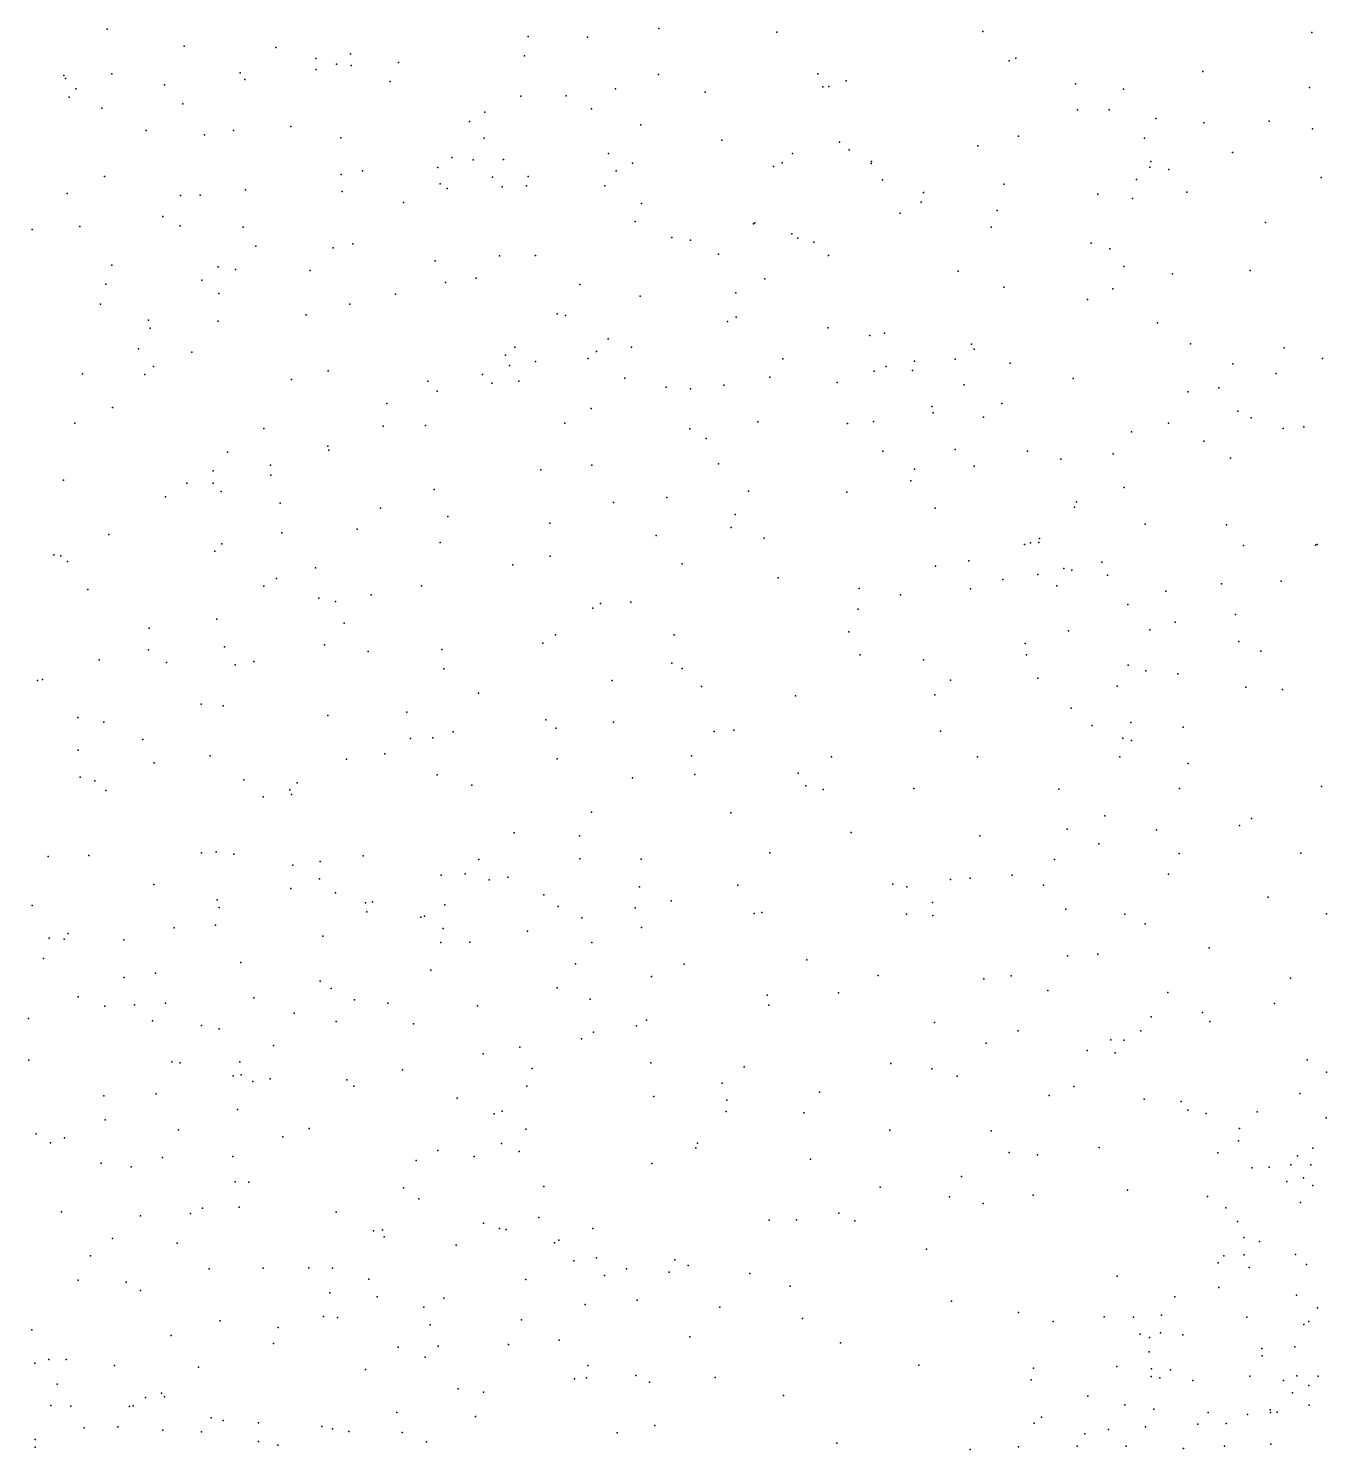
# Model space of a CAD drawing. Header units: metres. Extents: x -25 to 25, y -27.8 to 27.8.
# Drawn here: x -4.836 to -3.291, y 5.107 to 6.798 of the extents above; entities that cross this region are included whole.
import ezdxf

# ---------------------------------------------------------------- set-up
doc = ezdxf.new("R2010")
doc.units = ezdxf.units.M

msp = doc.modelspace()

# ---------------------------------------------------------------- linework, layer by layer
for p in [(-4.7424, 6.7974, 5.2773), (-4.2414, 6.7886, 17.7304), (-4.1711, 6.788, 15.8581), (-4.086, 6.7984, 23.5888), (-3.9456, 6.7939, -23.7912), (-3.7006, 6.7946, 4.5843), (-3.309, 6.7937, -21.2185), (-4.6509, 6.7771, 25.8428), (-4.542, 6.7755, 4.9437), (-4.4529, 6.7682, 23.4585), (-4.4943, 6.7625, 20.3852), (-4.4698, 6.7557, 3.7805), (-4.4524, 6.7542, -11.5359), (-4.3958, 6.7579, 11.6862), (-4.2461, 6.7658, 23.5596), (-3.6693, 6.7598, -11.1661), (-3.6614, 6.763, -19.8165), (-4.7941, 6.7425, 2.1736), (-4.7921, 6.7387, 25.7767), (-4.7371, 6.7444, 17.4101), (-4.5842, 6.7456, 17.3722), (-4.5787, 6.7375, 2.4727), (-4.4937, 6.7494, 2.6334), (-4.4058, 6.7351, 2.8514), (-4.0864, 6.7435, 17.9168), (-3.8967, 6.7442, -10.9113), (-3.8631, 6.7359, 11.8783), (-3.4385, 6.7472, -18.7508), (-4.78, 6.7266, 4.7778), (-4.6745, 6.7313, -24.2701), (-4.2504, 6.7177, -21.1746), (-4.1964, 6.718, 25.8682), (-4.1378, 6.7265, 16.3054), (-4.0309, 6.7227, -20.8259), (-3.8909, 6.7287, -21.5596), (-3.8839, 6.7291, -23.4314), (-3.5903, 6.7323, 23.3328), (-3.5332, 6.7262, -21.4042), (-3.3116, 6.7282, 15.2771), (-4.788, 6.7164, -15.409), (-4.7488, 6.7034, -11.7299), (-4.6524, 6.7087, 4.3479), (-4.1661, 6.7027, 16.0864), (-3.5879, 6.7014, 18.4074), (-3.5501, 6.7013, 4.5533), (-4.3114, 6.6876, 3.4301), (-4.2933, 6.6989, 17.3739), (-4.1074, 6.6836, 15.7522), (-3.4945, 6.6913, -15.2716), (-3.4374, 6.6861, -11.3058), (-3.3598, 6.6879, 20.6484), (-4.6961, 6.677, 17.2586), (-4.6269, 6.6718, 11.772), (-4.5921, 6.6767, -16.3841), (-4.5242, 6.6816, 25.8863), (-4.4645, 6.6681, 17.1994), (-4.2938, 6.6677, 3.2506), (-3.658, 6.6703, 15.3445), (-3.5079, 6.6678, 16.8601), (-3.3083, 6.6789, 25.8937), (-4.146, 6.6495, 17.4012), (-4.0111, 6.6654, -10.7294), (-3.9271, 6.6495, 20.4892), (-3.8712, 6.663, 18.1991), (-3.8594, 6.654, 25.7763), (-3.7063, 6.6588, -23.0874), (-3.4034, 6.6505, 12.5158), (-4.3492, 6.6329, -15.2329), (-4.3326, 6.6448, 23.4684), (-4.307, 6.642, 2.9777), (-4.2709, 6.6422, -16.393), (-4.1173, 6.6379, -23.6197), (-3.9495, 6.6342, 23.4579), (-3.9392, 6.6384, 16.5468), (-3.8334, 6.6376, 4.5632), (-3.8328, 6.64, -20.5825), (-3.5018, 6.6332, 15.3213), (-3.5005, 6.6398, -11.0968), (-4.7458, 6.6222, 5.2991), (-4.464, 6.6245, 2.5076), (-4.4388, 6.629, 3.8866), (-4.284, 6.6214, 20.4067), (-4.2415, 6.6222, -21.4424), (-4.137, 6.629, 11.6437), (-3.8197, 6.6183, 15.4471), (-3.5176, 6.6187, -18.9639), (-3.4791, 6.6305, -18.4242), (-3.2977, 6.621, 17.0766), (-4.7901, 6.6019, 5.4801), (-4.6553, 6.5997, 17.1103), (-4.6321, 6.5999, 2.219), (-4.5778, 6.6062, 20.3633), (-4.463, 6.6041, -23.9996), (-4.3461, 6.6134, 2.7367), (-4.3379, 6.6077, -10.9351), (-4.2726, 6.6097, -11.5495), (-4.2437, 6.6109, 17.233), (-4.1502, 6.6111, 4.6367), (-3.7709, 6.6032, 20.528), (-3.675, 6.6129, 16.7238), (-3.5638, 6.6009, -19.383), (-3.4576, 6.6035, 18.3681), (-4.3899, 6.5913, -11.2858), (-4.1067, 6.5899, 23.4679), (-3.7738, 6.5915, 12.0752), (-3.6836, 6.5818, 12.238), (-3.5225, 6.5958, 23.2526), (-4.6762, 6.5744, 4.7987), (-4.1144, 6.5685, 16.012), (-3.9734, 6.5656, -15.2943), (-3.972, 6.5668, 17.6028), (-3.7988, 6.5786, 23.3584), (-3.3639, 6.5672, 23.188), (-4.8319, 6.559, 1.7711), (-4.7751, 6.5627, 20.268), (-4.6557, 6.5635, 23.2601), (-4.5809, 6.5618, 4.2349), (-4.0704, 6.5494, -23.1956), (-3.9279, 6.5538, 15.5739), (-3.9207, 6.5487, 17.9072), (-3.6907, 6.5617, -18.5666), (-4.5656, 6.539, 4.9138), (-4.4737, 6.5371, 11.6654), (-4.4503, 6.5418, 4.8091), (-4.0482, 6.5464, 20.4422), (-3.9016, 6.5439, 11.8594), (-3.5717, 6.5426, -10.6455), (-3.5494, 6.536, 12.399), (-4.7371, 6.5167, -24.105), (-4.6103, 6.5147, 4.3915), (-4.3524, 6.5218, -23.7702), (-4.2756, 6.5277, 3.7271), (-4.2328, 6.5281, -10.6597), (-4.0152, 6.5295, 16.3221), (-3.884, 6.5279, -10.5315), (-3.5326, 6.5148, 16.7536), (-4.6301, 6.4989, 25.8627), (-4.5899, 6.5114, 16.9972), (-4.5009, 6.5102, -11.7378), (-4.3034, 6.501, 4.7325), (-3.9599, 6.5004, 25.7677), (-3.7297, 6.5096, -21.6262), (-3.4749, 6.5062, 25.7724), (-3.3822, 6.5104, -10.8102), (-4.7441, 6.4938, 17.0315), (-4.6096, 6.4828, 5.0655), (-4.3993, 6.482, 2.473), (-4.3398, 6.4959, 23.4141), (-4.1802, 6.4935, 3.3685), (-3.9943, 6.4837, 17.2886), (-3.6756, 6.4902, 23.2907), (-3.5456, 6.4884, -22.8796), (-4.7505, 6.47, 5.2344), (-4.4537, 6.4702, 4.0523), (-4.1081, 6.4795, -21.8777), (-3.576, 6.4757, 4.4843), (-4.6936, 6.451, -15.3911), (-4.6104, 6.4498, 2.1051), (-4.5059, 6.4576, -10.9725), (-4.2069, 6.4587, 17.074), (-4.1973, 6.4568, 3.0295), (-4.0042, 6.4497, 16.1489), (-3.9941, 6.4546, 15.8222), (-3.4927, 6.448, 20.6019), (-4.6916, 6.4414, 23.1684), (-3.8845, 6.4419, -20.6654), (-3.835, 6.4327, 17.6045), (-3.8176, 6.4356, 18.0597), (-4.7052, 6.4171, 20.2764), (-4.6419, 6.413, 11.6986), (-4.2574, 6.419, -21.732), (-4.1604, 6.4139, 25.8444), (-4.1464, 6.4288, 4.6562), (-4.1187, 6.4189, 11.6303), (-3.7139, 6.4227, -10.4401), (-3.7109, 6.4164, 16.5506), (-3.4532, 6.4231, 12.5083), (-3.342, 6.4182, 16.9535), (-4.6874, 6.3961, 1.8715), (-4.2685, 6.4096, -22.8762), (-4.2639, 6.3971, 11.5752), (-4.233, 6.402, 2.7609), (-4.1701, 6.4054, -22.6055), (-3.9384, 6.4052, -22.681), (-3.8157, 6.396, 16.3898), (-3.7818, 6.4022, 15.597), (-3.7336, 6.4047, -20.0471), (-3.6679, 6.4001, 20.5586), (-3.4028, 6.3993, -15.175), (-3.2963, 6.4055, 15.4552), (-4.7721, 6.3873, 1.6819), (-4.6977, 6.3864, -23.873), (-4.5231, 6.3804, -23.7162), (-4.4794, 6.3909, 16.9083), (-4.3611, 6.3786, 20.3851), (-4.2959, 6.3866, 16.9561), (-4.2528, 6.3783, -22.3667), (-4.1264, 6.3822, -22.1792), (-3.954, 6.3834, 17.1769), (-3.8298, 6.3902, 25.7168), (-3.784, 6.391, 12.1102), (-3.593, 6.3816, 12.3778), (-3.3512, 6.3876, -18.4839), (-4.3497, 6.3666, -15.2285), (-4.2847, 6.3762, 3.882), (-4.0774, 6.3714, 17.0746), (-4.0482, 6.3695, -22.4331), (-4.0088, 6.3738, 23.3526), (-3.8738, 6.3768, 15.7344), (-3.7226, 6.3741, -19.7953), (-3.4565, 6.3656, 15.5004), (-3.4195, 6.3706, 23.2006), (-4.7361, 6.347, -11.972), (-4.4097, 6.3518, -23.1535), (-4.1667, 6.346, -16.2981), (-3.761, 6.3483, -20.3082), (-3.6779, 6.3517, -19.5667), (-4.7811, 6.3286, 11.7255), (-4.1981, 6.3286, 20.4037), (-3.9682, 6.3299, -10.3602), (-3.8614, 6.3281, 16.1691), (-3.8306, 6.3304, 4.5482), (-3.7596, 6.3406, 23.281), (-3.6996, 6.3355, -21.7497), (-3.4796, 6.3284, 16.7664), (-3.3971, 6.3427, 18.2906), (-3.3813, 6.335, -21.5793), (-4.556, 6.322, 20.3292), (-4.4143, 6.3251, 25.8652), (-4.3639, 6.3257, -22.0409), (-4.049, 6.3219, 20.4441), (-3.5237, 6.3181, -22.7281), (-3.3429, 6.3223, 25.731), (-3.3186, 6.324, 20.6973), (-4.5992, 6.294, -11.4875), (-4.4799, 6.301, 2.1996), (-4.4789, 6.2965, 4.2366), (-4.0298, 6.3101, 11.7036), (-3.8195, 6.295, 17.2819), (-3.7334, 6.2973, 17.5138), (-3.6473, 6.2953, 4.4685), (-3.4375, 6.3072, 4.3924), (-4.5484, 6.2786, -23.4756), (-4.1658, 6.2784, 16.9493), (-4.0151, 6.2801, 4.6357), (-3.7107, 6.2771, 18.0578), (-3.6078, 6.2856, 15.6381), (-3.5453, 6.2921, 16.6198), (-3.4059, 6.2869, -10.4675), (-4.7945, 6.2605, 25.7063), (-4.6166, 6.2718, 23.1242), (-4.5478, 6.2664, -22.826), (-4.2265, 6.2731, -10.4394), (-3.7863, 6.2598, 20.5564), (-3.7817, 6.2736, 15.8221), (-4.6477, 6.257, 11.6447), (-4.6163, 6.2572, 5.145), (-4.6069, 6.2472, -11.7763), (-4.3535, 6.2496, 4.0112), (-3.9793, 6.2477, -16.2055), (-3.8625, 6.2463, -20.5688), (-3.5324, 6.2517, 12.4545), (-4.6731, 6.2406, 20.2548), (-4.5368, 6.2332, 4.5941), (-4.4173, 6.2273, -16.3436), (-4.14, 6.2341, 3.6988), (-4.0766, 6.24, 3.4895), (-3.7574, 6.2274, 15.9899), (-3.5914, 6.2283, -16.016), (-3.5891, 6.235, 18.1452), (-4.3372, 6.2175, 23.2554), (-4.2156, 6.2093, -21.2364), (-3.9954, 6.2199, 23.3088), (-4.7408, 6.1958, 22.8847), (-4.5346, 6.198, 2.0487), (-4.4452, 6.2022, -10.5826), (-4.0892, 6.1947, -20.8255), (-4, 6.2043, -15.2818), (-3.5071, 6.2084, -18.4903), (-3.4104, 6.2076, 16.8506), (-4.6143, 6.176, -15.4548), (-4.6063, 6.1847, 25.7573), (-4.3464, 6.1863, 25.7855), (-3.9609, 6.1914, 25.7139), (-3.651, 6.1839, 17.7999), (-3.6438, 6.1862, 12.3298), (-3.6338, 6.1863, -18.9965), (-3.6331, 6.1913, 16.3464), (-3.3901, 6.1827, 25.6526), (-3.3045, 6.1834, 12.6362), (-3.3026, 6.184, -15.9921), (-4.8062, 6.1716, 5.3966), (-4.7976, 6.1706, -23.2083), (-4.7898, 6.1638, 1.5187), (-4.2597, 6.16, 2.5559), (-4.2154, 6.1701, 20.4066), (-4.0584, 6.1609, 11.6467), (-3.7567, 6.1583, -10.2464), (-3.7172, 6.1644, -18.7563), (-3.559, 6.1631, -19.2694), (-4.5412, 6.1435, 20.2901), (-4.4946, 6.1561, 5.0558), (-3.9441, 6.1442, 11.7933), (-3.6766, 6.1423, 20.647), (-3.6351, 6.1482, -22.4071), (-3.604, 6.1554, -21.9202), (-3.5946, 6.1535, 16.0546), (-3.5523, 6.1477, 23.2411), (-4.7656, 6.1305, -11.9136), (-4.556, 6.1345, 11.5078), (-4.3684, 6.1347, 2.3552), (-3.8478, 6.1318, 23.2782), (-3.7152, 6.1311, 25.6337), (-3.6123, 6.1348, 17.9733), (-3.4828, 6.1283, 16.723), (-3.4166, 6.1373, 4.3669), (-3.3454, 6.1402, 20.7971), (-4.4905, 6.1203, 4.4465), (-4.471, 6.1163, 23.1018), (-4.4286, 6.124, -15.2892), (-4.1648, 6.1083, 11.502), (-4.1553, 6.114, 2.8814), (-4.1192, 6.1152, 16.8918), (-3.7986, 6.1242, -20.3944), (-3.528, 6.1128, 16.5013), (-4.6119, 6.0952, 22.9591), (-3.849, 6.107, 4.5981), (-3.4716, 6.0915, -18.669), (-3.3996, 6.1007, 15.8534), (-4.6925, 6.0845, -11.6401), (-4.4604, 6.0902, 2.1699), (-4.2092, 6.0765, -16.3099), (-4.0678, 6.0764, 3.1685), (-3.8598, 6.0801, 25.6789), (-3.5986, 6.0811, 17.6329), (-3.5018, 6.0826, -19.581), (-4.6934, 6.0586, -22.6356), (-4.6031, 6.0623, 1.8791), (-4.484, 6.0647, -21.9999), (-4.4321, 6.0567, 4.1969), (-4.3445, 6.0591, 16.7952), (-4.2241, 6.0667, 2.6912), (-3.6499, 6.0663, -20.102), (-3.3958, 6.0687, -10.3103), (-3.3695, 6.0571, 23.2173), (-4.7521, 6.0468, -11.116), (-4.6718, 6.0435, -15.6526), (-4.5902, 6.0406, -22.401), (-4.5679, 6.0447, 4.8545), (-4.0706, 6.0428, 3.616), (-3.8466, 6.0525, 17.0893), (-3.771, 6.0466, 12.0965), (-3.6484, 6.0527, 17.3527), (-3.5276, 6.0405, 16.326), (-4.8196, 6.0233, -22.8291), (-4.3421, 6.036, 25.7365), (-4.0582, 6.0364, 20.5505), (-3.635, 6.0251, 20.847), (-3.5066, 6.0338, 16.1642), (-3.4686, 6.0299, 25.6318), (-4.8256, 6.0221, 1.4581), (-4.3008, 6.0069, -21.4525), (-4.1418, 6.0222, 3.7571), (-4.0351, 6.0148, 3.4494), (-3.7388, 6.0224, -16.0554), (-3.5407, 6.0154, 12.4189), (-3.3874, 6.0144, 18.1708), (-3.344, 6.0116, -22.288), (-4.6309, 5.9941, 11.5534), (-4.6046, 5.992, 22.8314), (-3.9236, 6.004, 4.7009), (-3.7575, 6.005, 23.2802), (-3.5953, 5.9892, 17.4998), (-4.7775, 5.9782, -11.3477), (-4.7464, 5.9726, 25.5588), (-4.4798, 5.9805, 11.3885), (-4.3859, 5.9844, 20.3577), (-4.2206, 5.9755, 3.8859), (-4.1402, 5.9725, -20.8067), (-3.5242, 5.9721, 4.4271), (-4.3307, 5.9612, 23.0846), (-4.2082, 5.9652, 11.3524), (-4.0202, 5.9613, 11.5936), (-3.9967, 5.9632, 25.7054), (-3.7508, 5.9618, 25.664), (-3.5703, 5.9686, -15.2279), (-3.4619, 5.9665, 16.7051), (-4.7772, 5.9393, 20.2322), (-4.7003, 5.9519, -10.9117), (-4.3816, 5.9529, 4.0723), (-4.3549, 5.9539, 11.2138), (-3.5337, 5.9535, 20.9796), (-3.5237, 5.9508, 23.2676), (-4.6866, 5.9241, 22.6183), (-4.6202, 5.9323, 4.9896), (-4.4576, 5.9284, 22.9486), (-4.4123, 5.9348, 2.3275), (-4.2071, 5.9288, -15.3068), (-4.0473, 5.9323, 3.2692), (-3.8804, 5.9311, 16.9762), (-3.707, 5.9313, 20.9685), (-3.5376, 5.9313, 17.9498), (-3.456, 5.9235, -19.9347), (-4.7748, 5.9072, -15.8417), (-4.3498, 5.9098, -16.3568), (-4.1173, 5.9062, 3.0345), (-4.0431, 5.9103, 20.756), (-3.9201, 5.9117, -15.2962), (-4.7571, 5.9027, 11.8631), (-4.744, 5.8911, 1.5777), (-4.5801, 5.904, 5.1786), (-4.5252, 5.892, 16.7597), (-4.5166, 5.9002, 20.2873), (-4.3088, 5.8976, -21.1024), (-3.9111, 5.8969, 20.9511), (-3.8903, 5.8923, 11.7628), (-3.7826, 5.8937, 4.6418), (-3.6101, 5.8928, 12.2911), (-3.4663, 5.8937, 16.2582), (-3.2976, 5.8958, -19.5536), (-4.5569, 5.8837, 4.7601), (-4.5231, 5.8865, -21.8303), (-4.1663, 5.8655, 3.7697), (-4.0003, 5.8646, 16.8219), (-3.5552, 5.8609, -10.2055), (-3.3806, 5.8579, -15.8837), (-4.2582, 5.8406, 11.1166), (-4.1805, 5.8371, 20.8619), (-3.857, 5.8413, -10.2163), (-3.7039, 5.8373, 21.13), (-3.6001, 5.8453, 25.7223), (-3.4939, 5.8442, 21.1403), (-3.3952, 5.8497, 18.0915), (-3.5623, 5.8276, 17.5897), (-4.813, 5.8126, -11.5989), (-4.7645, 5.8137, 12.0599), (-4.6302, 5.817, 1.8193), (-4.6127, 5.8182, 11.7745), (-4.5917, 5.8153, 22.4519), (-4.4893, 5.8067, 22.5954), (-4.4378, 5.8133, 4.1552), (-4.3002, 5.809, 20.5742), (-4.1799, 5.81, 25.7224), (-4.1071, 5.8095, 21.0179), (-3.954, 5.817, -16.1827), (-3.6151, 5.8089, 23.3087), (-3.4669, 5.8161, 12.3721), (-3.3221, 5.8166, -15.2296), (-4.5216, 5.8025, 10.6154), (-4.49, 5.7862, 4.3429), (-4.3451, 5.7906, 10.684), (-4.3166, 5.7921, 22.9313), (-4.2659, 5.7881, -10.4269), (-3.7156, 5.7867, 17.0246), (-3.6654, 5.7903, -15.958), (-3.4797, 5.7917, -20.2914), (-4.6872, 5.7792, 22.3164), (-4.5241, 5.7746, 2.0943), (-4.4708, 5.7692, -10.6166), (-4.2881, 5.785, 2.7303), (-4.1092, 5.7766, 3.1952), (-3.9921, 5.7783, 25.7469), (-3.8076, 5.7798, 25.7653), (-3.7909, 5.7765, 23.2871), (-3.7389, 5.7851, 11.9281), (-3.6282, 5.7785, 4.5997), (-4.8319, 5.7543, 12.2975), (-4.6118, 5.7609, -10.8116), (-4.4351, 5.7575, -21.4569), (-4.4269, 5.7588, 5.1055), (-4.3409, 5.755, 3.9674), (-4.223, 5.767, 10.9362), (-4.2058, 5.753, 16.6355), (-4.0713, 5.7598, 11.3264), (-3.7602, 5.7577, -20.5741), (-3.361, 5.7641, 4.4289), (-4.6095, 5.752, 10.7916), (-4.4337, 5.7468, 20.4624), (-4.3694, 5.7404, 16.6456), (-4.3648, 5.7415, 25.6852), (-4.1777, 5.7395, 23.0433), (-4.1141, 5.7514, -16.3068), (-3.9728, 5.7449, -20.7404), (-3.9634, 5.7461, 16.6769), (-3.7913, 5.744, 16.8801), (-3.7598, 5.7423, 21.2483), (-3.6016, 5.7501, 21.2553), (-3.5315, 5.7439, 17.8326), (-3.2914, 5.7444, -10.1974), (-4.789, 5.7208, 1.5792), (-4.663, 5.7279, 5.1708), (-4.6138, 5.731, 10.5058), (-4.3427, 5.727, 20.7891), (-4.2424, 5.7238, 3.8231), (-4.1065, 5.7282, 3.5266), (-3.5072, 5.7323, 25.8663), (-4.8117, 5.7154, 22.197), (-4.7939, 5.7141, -11.2449), (-4.7228, 5.7133, 25.4905), (-4.486, 5.7176, 2.2685), (-4.3455, 5.7103, 22.6357), (-4.3108, 5.7108, -15.5144), (-4.1658, 5.7103, 3.6865), (-3.4312, 5.7038, 23.3095), (-4.8185, 5.6912, -21.9326), (-4.5835, 5.6866, -21.663), (-4.1853, 5.6847, 21.1518), (-4.0559, 5.6845, 16.5195), (-3.9099, 5.6895, 11.5111), (-3.5997, 5.6945, 12.094), (-3.5638, 5.6965, 17.4632), (-4.7225, 5.6685, 16.7424), (-4.685, 5.6737, 20.4081), (-4.3575, 5.6773, 10.544), (-4.0947, 5.6698, 11.0776), (-3.8252, 5.6708, 11.6411), (-3.6668, 5.6705, 25.9423), (-3.3342, 5.6679, 16.2235), (-4.4893, 5.6641, 4.2226), (-4.476, 5.6554, 22.3131), (-4.2069, 5.6561, 3.1001), (-3.6993, 5.667, 11.8314), (-3.6232, 5.6533, 16.9944), (-4.7772, 5.6456, -15.9018), (-4.7453, 5.6345, 12.4309), (-4.7099, 5.6361, 10.584), (-4.6731, 5.6379, 5.0249), (-4.5682, 5.6443, 12.0556), (-4.4484, 5.6418, 2.593), (-4.4085, 5.6382, 11.7003), (-4.3017, 5.6349, 2.9094), (-4.1678, 5.6426, 16.3825), (-3.957, 5.6474, 11.3499), (-3.9551, 5.6358, 23.1984), (-3.8723, 5.6504, 16.3894), (-3.4805, 5.6506, 12.1874), (-3.3533, 5.6375, 18.0488), (-4.8363, 5.6196, -11.432), (-4.6886, 5.6169, 1.7903), (-4.52, 5.626, 20.6334), (-4.1009, 5.6178, 4.9908), (-3.5002, 5.6218, 26.0369), (-3.4389, 5.627, 16.3702), (-4.6304, 5.6116, 1.947), (-4.6094, 5.6075, 4.6686), (-4.4699, 5.6162, 5.1566), (-4.378, 5.6133, -21.0522), (-4.1639, 5.6035, 3.395), (-4.1126, 5.6112, -15.5099), (-3.7578, 5.6149, 4.8424), (-3.6585, 5.6052, 16.4157), (-3.5126, 5.6049, 16.536), (-3.4303, 5.6163, 21.3779), (-4.5447, 5.5877, 2.3748), (-4.2516, 5.5856, 25.7616), (-4.1781, 5.5957, 22.8134), (-3.6967, 5.5906, 23.315), (-3.5482, 5.5943, 17.2293), (-3.5322, 5.594, -15.3105), (-4.8358, 5.5701, 22.0755), (-4.6656, 5.5681, 5.1807), (-4.6557, 5.567, 25.5441), (-4.5848, 5.5681, 10.7973), (-4.2951, 5.5777, 3.7624), (-4.0956, 5.5668, 16.1933), (-3.8098, 5.5661, -20.7384), (-3.5765, 5.5816, -15.7994), (-3.543, 5.579, 23.3615), (-3.3144, 5.5706, 26.089), (-4.5927, 5.5516, 2.2173), (-4.5831, 5.5529, -15.8106), (-4.3911, 5.5587, 11.9031), (-4.2369, 5.5603, -16.3869), (-3.9844, 5.5623, 11.0736), (-3.7613, 5.5597, -15.4382), (-3.7312, 5.5511, 21.4115), (-3.2915, 5.556, 12.2426), (-4.5692, 5.5449, -21.36), (-4.5488, 5.5478, 20.7775), (-4.4572, 5.5467, 3.9986), (-4.449, 5.5391, 25.6849), (-4.2432, 5.5393, 10.639), (-4.0105, 5.5426, 23.0845), (-3.5921, 5.5387, 11.7956), (-4.7466, 5.5277, 12.6976), (-4.6841, 5.53, 16.6498), (-4.3259, 5.5248, 16.2975), (-4.0919, 5.5268, 21.3486), (-4.0051, 5.5227, 16.071), (-3.8947, 5.5319, 21.4047), (-3.6214, 5.5283, 16.2824), (-3.5084, 5.5237, 17.5278), (-3.4645, 5.5211, 4.6766), (-3.3234, 5.5304, 23.345), (-4.7448, 5.499, -11.1628), (-4.5874, 5.5113, 10.5208), (-4.282, 5.5063, 11.5433), (-4.2724, 5.5094, 22.4019), (-4.0061, 5.5089, 10.7859), (-3.9137, 5.5074, -15.9636), (-3.4567, 5.5107, 17.0275), (-3.4346, 5.5068, 16.8675), (-3.3738, 5.5087, 16.6245), (-3.2919, 5.5015, 27.5046), (-4.8269, 5.4825, 16.7407), (-4.6578, 5.4872, 4.7847), (-4.5022, 5.489, 12.4177), (-4.2445, 5.4879, 3.3157), (-3.811, 5.4868, 11.3648), (-3.6907, 5.4861, 26.1954), (-3.3951, 5.4888, 11.9776), (-4.8099, 5.4717, 25.4567), (-4.7935, 5.4779, 20.6261), (-4.5337, 5.4791, 4.1385), (-4.2735, 5.471, 3.6093), (-4.0421, 5.466, 26.0386), (-4.04, 5.4714, 22.9139), (-3.5622, 5.4662, -20.6524), (-3.3963, 5.474, -10.0935), (-3.3079, 5.4655, 27.1122), (-4.7496, 5.4477, 1.8634), (-4.6768, 5.4544, 2.0489), (-4.5931, 5.4554, 10.6825), (-4.3748, 5.4506, 12.2868), (-4.3491, 5.4628, 12.1114), (-4.3058, 5.4554, 3.1545), (-4.2521, 5.4615, 5.0801), (-3.9056, 5.4522, 10.9364), (-3.6692, 5.4602, 11.5583), (-3.6355, 5.4576, 4.901), (-3.421, 5.4598, 21.4865), (-3.326, 5.4562, 27.3277), (-4.7142, 5.4433, 22.0269), (-4.0945, 5.4471, -16.1415), (-3.726, 5.4316, 16.0478), (-3.3801, 5.4419, 17.885), (-3.3596, 5.4428, -15.7359), (-3.3341, 5.4456, 27.4536), (-3.31, 5.4455, 27.7031), (-4.5901, 5.4254, 12.7957), (-4.574, 5.4249, 16.4677), (-4.3899, 5.4182, -10.7141), (-4.2231, 5.4197, -10.5295), (-3.8225, 5.4191, -10.2411), (-3.5285, 5.4156, 16.2131), (-3.3387, 5.4258, 27.5544), (-3.3189, 5.43, 27.0088), (-3.3076, 5.4211, 26.9132), (-4.3716, 5.405, 11.0551), (-3.74, 5.4076, 23.2361), (-3.7002, 5.3995, -15.5599), (-3.6406, 5.4096, 21.5041), (-3.4333, 5.4079, 17.6782), (-3.3223, 5.4007, 27.798), (-4.797, 5.3898, -15.9173), (-4.7029, 5.385, 2.2247), (-4.6436, 5.3876, 5.1363), (-4.6293, 5.3941, 4.5718), (-4.5854, 5.395, 4.2661), (-4.4701, 5.3893, 21.1813), (-4.229, 5.3829, 25.9578), (-3.9224, 5.38, 15.9291), (-3.8719, 5.3882, 5.0557), (-3.4112, 5.3944, 23.34), (-4.4258, 5.367, 10.6212), (-4.415, 5.3683, 16.1724), (-4.2948, 5.3763, 21.3352), (-4.2755, 5.3699, 11.2336), (-4.2679, 5.3686, -15.7942), (-4.1647, 5.3699, 10.6579), (-3.9549, 5.3796, 21.4699), (-3.8529, 5.379, 26.2709), (-3.3974, 5.3781, -15.4073), (-4.7362, 5.3579, 16.6106), (-4.6593, 5.3522, 2.5218), (-4.4131, 5.3598, 3.7876), (-4.3273, 5.3501, 12.6271), (-4.2101, 5.3527, -21.0063), (-4.2049, 5.3558, 11.669), (-3.3897, 5.359, 27.5367), (-3.3711, 5.3543, 11.7888), (-4.7625, 5.3373, -16.6682), (-4.1874, 5.3314, 12.3079), (-4.1604, 5.3348, 22.446), (-4.0671, 5.3326, -15.9569), (-3.7677, 5.3453, 11.0912), (-3.4136, 5.3372, 27.3938), (-3.3894, 5.3386, 27.1018), (-3.3283, 5.3388, 4.5713), (-4.6211, 5.3218, 2.6739), (-4.5571, 5.3226, -21.1019), (-4.5025, 5.323, 12.9054), (-4.4744, 5.3226, 25.7602), (-4.1509, 5.314, 11.9924), (-4.1246, 5.3217, 26.1443), (-4.0738, 5.3177, 15.8952), (-4.0511, 5.3258, -10.4098), (-3.9777, 5.3162, -20.8999), (-3.5408, 5.313, 11.4813), (-3.4206, 5.329, 27.2907), (-3.3835, 5.3234, 17.3254), (-3.3152, 5.327, 26.7452), (-4.7772, 5.3081, 20.9036), (-4.7198, 5.3058, -21.618), (-4.7029, 5.2961, 4.989), (-4.4311, 5.3095, -16.566), (-4.2444, 5.3092, 15.9673), (-3.9299, 5.301, 22.7883), (-3.4197, 5.2997, 27.7073), (-4.4777, 5.2932, 5.0996), (-4.4214, 5.2885, 3.0558), (-4.342, 5.2867, 12.7853), (-4.1736, 5.2794, 12.5014), (-4.1119, 5.2846, 12.1726), (-3.7377, 5.2832, -20.8218), (-3.4721, 5.2883, 21.5944), (-3.327, 5.2903, 28.043), (-4.4851, 5.2649, 10.7861), (-4.4685, 5.2638, -15.8892), (-4.3658, 5.2763, 22.165), (-4.0134, 5.2761, 10.7049), (-3.9151, 5.2627, 26.3695), (-3.658, 5.2696, 23.1494), (-3.5561, 5.2647, 26.4192), (-3.5212, 5.2641, 23.2927), (-3.4877, 5.2666, 27.3383), (-3.3864, 5.2643, 26.8669), (-3.3022, 5.2754, 23.4186), (-4.8321, 5.2493, 21.9566), (-4.608, 5.26, 21.1572), (-4.5391, 5.252, 16.2335), (-4.3581, 5.2551, 25.9419), (-4.2496, 5.261, 5.073), (-3.6168, 5.259, 11.2217), (-3.489, 5.2457, 27.6574), (-3.3185, 5.2553, 17.1909), (-3.3126, 5.2591, 26.6441), (-4.6665, 5.2425, 25.6371), (-4.5445, 5.2329, 22.0329), (-4.3961, 5.2286, 21.351), (-4.3488, 5.2296, 3.6442), (-4.265, 5.2316, 26.0812), (-4.2047, 5.2367, 11.3863), (-4.0493, 5.2409, 12.3098), (-3.87, 5.2338, 10.7969), (-3.5133, 5.2438, 27.5078), (-3.5022, 5.2401, 27.2326), (-3.4626, 5.243, 27.7549), (-3.3292, 5.2288, 28.1749), (-4.812, 5.214, 25.5259), (-4.7915, 5.214, 16.124), (-4.3643, 5.2168, 15.9962), (-3.5024, 5.2231, 27.1435), (-3.3686, 5.2271, 26.7505), (-3.3679, 5.2183, 28.0822), (-4.8286, 5.2096, 15.9769), (-4.7338, 5.2066, -11.2117), (-4.634, 5.2049, 4.6831), (-4.4352, 5.2019, 3.8517), (-4.1706, 5.2068, 11.549), (-4.1134, 5.1948, 12.6804), (-3.7768, 5.2071, 22.7407), (-3.6401, 5.2037, 22.8622), (-3.5412, 5.2054, 27.6035), (-3.4998, 5.2027, 23.142), (-3.4772, 5.2015, 4.8808), (-3.3266, 5.1944, -15.5535), (-3.3014, 5.1939, 26.5645), (-4.8023, 5.1844, 16.4002), (-4.325, 5.1791, 11.0733), (-4.1865, 5.1907, 26.2243), (-4.172, 5.1919, 10.6817), (-4.0972, 5.187, 5.0718), (-4.0189, 5.1926, 15.8235), (-3.6429, 5.1898, 11.0737), (-3.5, 5.1937, 16.0477), (-3.4897, 5.1919, 26.9987), (-3.4507, 5.1888, 27.9303), (-3.3829, 5.1938, -20.735), (-3.3425, 5.1889, 17.5599), (-3.3125, 5.1827, 26.4224), (-4.697, 5.1684, 15.9844), (-4.6778, 5.1737, 16.0899), (-4.6745, 5.1695, 16.2557), (-4.2948, 5.1751, -16.265), (-3.9376, 5.171, 12.2288), (-3.5755, 5.1701, 27.2542), (-3.3318, 5.1743, 28.3425), (-4.8096, 5.1591, -21.9306), (-4.7858, 5.1583, 16.4991), (-4.7159, 5.1577, 16.4337), (-4.7117, 5.1587, 16.3929), (-4.619, 5.1444, 13.1828), (-4.398, 5.1509, 13.0339), (-4.3043, 5.146, 3.3057), (-3.6308, 5.145, 27.4364), (-3.5313, 5.1598, 27.8163), (-3.4968, 5.1549, 5.0895), (-3.4323, 5.1508, 11.3485), (-3.3855, 5.1485, 28.2417), (-3.3586, 5.1541, 21.6445), (-3.3581, 5.1507, 26.6132), (-3.3501, 5.151, 16.2448), (-3.3122, 5.1593, 11.6069), (-4.7698, 5.1326, 15.7528), (-4.7301, 5.1336, 2.6235), (-4.6765, 5.1296, 15.8546), (-4.6303, 5.1277, 16.3718), (-4.6044, 5.1411, 16.1322), (-4.5623, 5.1386, -16.6555), (-4.4872, 5.134, 25.892), (-4.4744, 5.1312, 4.9483), (-4.4548, 5.1283, 3.9895), (-4.3917, 5.127, 10.6909), (-4.1356, 5.1265, 12.8412), (-4.0909, 5.1354, 11.6716), (-3.6395, 5.1381, 27.6137), (-3.551, 5.1306, 27.913), (-3.507, 5.1338, 27.9951), (-3.4447, 5.137, 28.1079), (-3.4107, 5.1375, 4.6553), (-4.8283, 5.1187, 16.5949), (-4.8283, 5.1095, 16.5925), (-4.5626, 5.1161, 16.2993), (-4.5396, 5.1119, 4.7735), (-4.3626, 5.1158, -16.0521), (-3.8742, 5.1142, 5.119), (-3.6579, 5.11, 27.7737), (-3.5883, 5.1106, 27.0394), (-3.5792, 5.1254, 22.7418), (-3.53, 5.1105, -10.0013), (-3.4128, 5.1107, 26.6654), (-3.3579, 5.113, 28.4611), (-3.7154, 5.1066, 27.595), (-3.4618, 5.108, 22.8588)]:
    msp.add_point(p)

doc.saveas('drawing.dxf')
